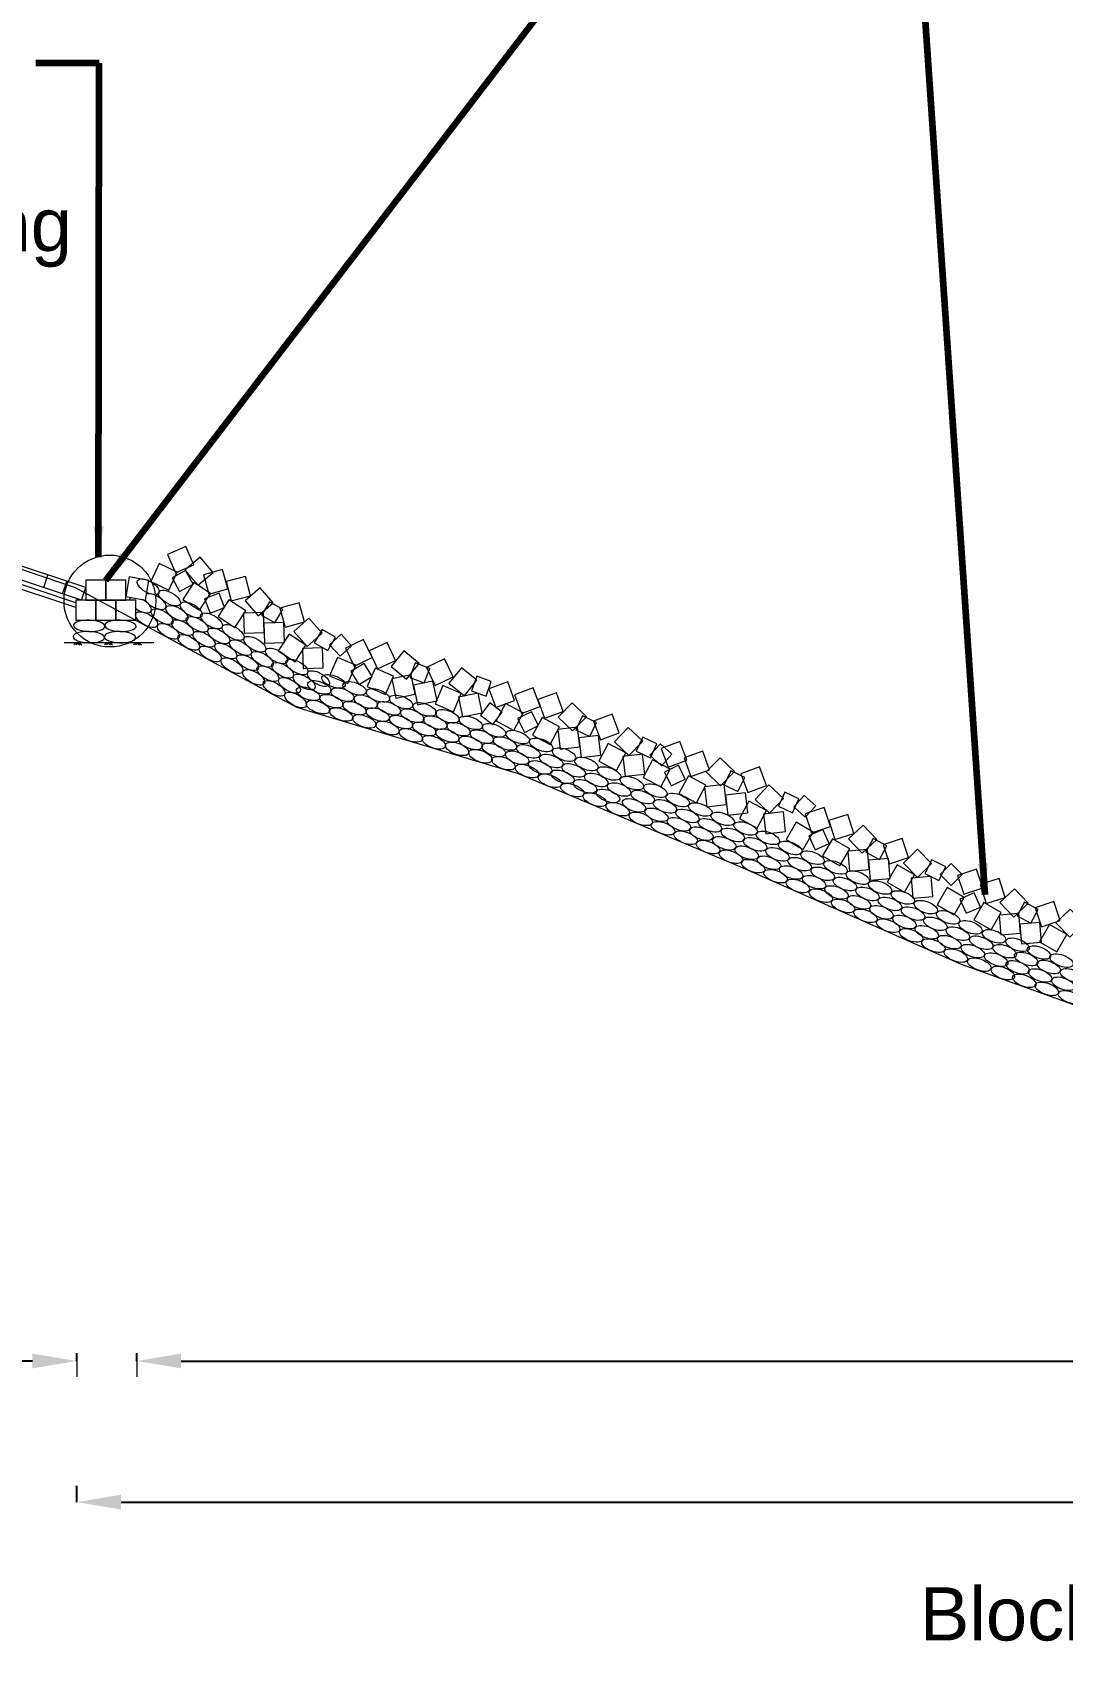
# Model space of a CAD drawing. Header units: inches. Extents: x 15 to 141071, y -30183 to 14738.
# Drawn here: x 69865.56 to 69888.81, y -9171.89 to -9135.25 of the extents above; entities that cross this region are included whole.
import ezdxf

# ---------------------------------------------------------------- set-up
doc = ezdxf.new("R2010")
doc.units = ezdxf.units.IN
doc.header["$MEASUREMENT"] = 0
doc.header["$PDMODE"] = 3
doc.layers.add('LINE', color=7, linetype='Continuous')
doc.styles.add('dim', font='isocp.shx')
doc.styles.get("Standard").update_dxf_attribs({"font": 'arial.ttf'})
doc.dimstyles.get("Standard").update_dxf_attribs({"dimtxt": 0.18, "dimasz": 0.18, "dimexe": 0.18, "dimexo": 0.0625, "dimgap": 0.09, "dimtad": 0, "dimtih": 1, "dimtoh": 1, "dimdec": 4, "dimzin": 0, "dimdsep": 46, "dimtxsty": 'Standard', "dimcen": 0.09, "dimadec": 0, "dimazin": 0, "dimtfac": 1, "dimtdec": 4, "dimtofl": 0, "dimtmove": 0, "dimatfit": 3, "dimfxl": 1, "dimtolj": 1, "dimtzin": 0, "dimarcsym": 0})
doc.dimstyles.new('STANDARD$0', dxfattribs={"dimscale": 0, "dimtxt": 8, "dimasz": 8, "dimexe": 4, "dimexo": 0, "dimgap": 2, "dimtad": 1, "dimdec": 0, "dimzin": 0, "dimdsep": 46, "dimtxsty": 'dim', "dimblk": 'DOTSMALL', "dimcen": 1, "dimclrd": 6, "dimclre": 6, "dimclrt": 256, "dimadec": 0, "dimazin": 0, "dimtfac": 1, "dimtdec": 0, "dimtix": 1, "dimtofl": 0, "dimtmove": 1, "dimatfit": 3, "dimldrblk": 'DOTSMALL', "dimfxl": 6, "dimtolj": 1, "dimtzin": 0, "dimarcsym": 0})

# ---------------------------------------------------------------- blocks, each defined once
blk = doc.blocks.new('*D79')
at = {"layer": 'Defpoints', "color": 0, "linetype": 'ByBlock', "ltscale": 0.5, "transparency": 16777216}
for p in [(69930.912, -9165.008), (69867.918, -9165.224), (69930.912, -9165.224)]:
    blk.add_point(p, dxfattribs=at)
at = {"layer": 'LINE', "color": 0, "lineweight": -2, "ltscale": 0.5, "transparency": 16777216}
for p, q in [((69867.918, -9165.224), (69867.918, -9165.044)), ((69930.912, -9165.074), (69930.912, -9165.404)), ((69868.918, -9165.224), (69896.128, -9165.224)), ((69929.912, -9165.224), (69902.195, -9165.224))]:
    blk.add_line(p, q, dxfattribs=at)
at = {"layer": 'LINE', "color": 0, "linetype": 'ByBlock', "ltscale": 0.5, "transparency": 16777216}
for points in [[(69868.918, -9165.057), (69868.918, -9165.39), (69867.918, -9165.224)], [(69929.912, -9165.057), (69929.912, -9165.39), (69930.912, -9165.224)]]:
    blk.add_solid(points, dxfattribs=at)
at = {"layer": 'LINE', "color": 0, "linetype": 'ByBlock', "lineweight": 20, "ltscale": 0.5, "transparency": 16777216, "insert": (69899.162, -9165.224), "char_height": 0.85, "attachment_point": 5}
blk.add_mtext('\\A1;{\\H1.412x;63.00 m}', dxfattribs=at)
blk = doc.blocks.new('*D80')
at = {"layer": 'Defpoints', "color": 0, "linetype": 'ByBlock', "ltscale": 0.5, "transparency": 16777216}
for p in [(69866.562, -9165.224), (69867.918, -9165.224), (69867.918, -9165.224)]:
    blk.add_point(p, dxfattribs=at)
at = {"layer": 'LINE', "color": 0, "lineweight": -2, "ltscale": 0.5, "transparency": 16777216}
for p, q in [((69866.562, -9165.224), (69866.562, -9165.044)), ((69867.918, -9165.224), (69867.918, -9165.044)), ((69865.562, -9165.224), (69863.649, -9165.224)), ((69868.918, -9165.224), (69869.918, -9165.224))]:
    blk.add_line(p, q, dxfattribs=at)
at = {"layer": 'LINE', "color": 0, "linetype": 'ByBlock', "ltscale": 0.5, "transparency": 16777216}
for points in [[(69865.562, -9165.057), (69865.562, -9165.39), (69866.562, -9165.224)], [(69868.918, -9165.057), (69868.918, -9165.39), (69867.918, -9165.224)]]:
    blk.add_solid(points, dxfattribs=at)
at = {"layer": 'LINE', "color": 0, "linetype": 'ByBlock', "lineweight": 20, "ltscale": 0.5, "transparency": 16777216, "insert": (69861.141, -9165.224), "char_height": 0.85, "attachment_point": 5}
blk.add_mtext('\\A1;{\\H1.412x;1.50 m}', dxfattribs=at)
blk = doc.blocks.new('*D81')
at = {"layer": 'Defpoints', "color": 0, "linetype": 'ByBlock', "ltscale": 0.5, "transparency": 16777216}
for p in [(69866.562, -9168.424), (69930.912, -9168.408), (69930.912, -9168.424)]:
    blk.add_point(p, dxfattribs=at)
at = {"layer": 'LINE', "color": 0, "lineweight": -2, "ltscale": 0.5, "transparency": 16777216}
for p, q in [((69866.562, -9168.408), (69866.562, -9168.044)), ((69930.912, -9168.408), (69930.912, -9168.044)), ((69867.562, -9168.408), (69896.347, -9168.408)), ((69929.912, -9168.408), (69902.413, -9168.408))]:
    blk.add_line(p, q, dxfattribs=at)
at = {"layer": 'LINE', "color": 0, "linetype": 'ByBlock', "ltscale": 0.5, "transparency": 16777216}
for points in [[(69867.562, -9168.241), (69867.562, -9168.574), (69866.562, -9168.408)], [(69929.912, -9168.241), (69929.912, -9168.574), (69930.912, -9168.408)]]:
    blk.add_solid(points, dxfattribs=at)
at = {"layer": 'LINE', "color": 0, "linetype": 'ByBlock', "lineweight": 20, "ltscale": 0.5, "transparency": 16777216, "insert": (69899.38, -9168.408), "char_height": 0.85, "attachment_point": 5}
blk.add_mtext('\\A1;{\\H1.41176x;64.50 m}', dxfattribs=at)

msp = doc.modelspace()

# ---------------------------------------------------------------- linework, layer by layer
at = {"color": 0, "linetype": 'Continuous', "lineweight": 20, "ltscale": 0.5}
for p, q in [((69866.666658, -9148.058809), (69843.126096, -9140.211955)), ((69866.764211, -9147.775645), (69843.172705, -9139.911809)), ((69866.539211, -9148.116458), (69843.119923, -9140.310028)), ((69865.815691, -9147.775153), (69865.910396, -9147.49104)), ((69866.242599, -9147.917456), (69866.337303, -9147.633342)), ((69866.669506, -9148.059758), (69866.764211, -9147.775645)), ((69866.562261, -9165.223575), (69866.562261, -9165.578386)), ((69867.91787, -9165.223575), (69867.91787, -9165.578386))]:
    msp.add_line(p, q, dxfattribs=at)
at = {"linetype": 'ByBlock', "lineweight": 20, "ltscale": 0.5}
msp.add_line((69866.279595, -9149.014356), (69868.303498, -9149.014356), dxfattribs=at)
at = {"color": 6, "lineweight": 20}
msp.add_lwpolyline([(69861.524449, -9146.068809), (69866.524449, -9147.768809), (69871.524449, -9150.468809), (69876.524449, -9151.968809), (69881.524449, -9154.068809), (69886.524449, -9156.268809), (69891.524449, -9158.068809), (69896.524449, -9158.868809), (69901.524449, -9159.168809), (69906.524449, -9159.268809), (69911.524449, -9158.468809), (69916.524449, -9160.058809), (69921.524449, -9160.458809), (69926.524449, -9161.058809), (69931.524449, -9161.258809), (69936.524449, -9161.868809)], dxfattribs=at)
at = {"linetype": 'ByBlock', "lineweight": 20, "ltscale": 0.5}
for points in [[(69866.496329, -9149.056778), (69866.554369, -9149.014356), (69866.629608, -9149.065372)], [(69866.541007, -9149.056778), (69866.599048, -9149.014356), (69866.674286, -9149.065372)], [(69867.188827, -9149.056778), (69867.246868, -9149.014356), (69867.322106, -9149.065372)], [(69867.233506, -9149.056778), (69867.291546, -9149.014356), (69867.366785, -9149.065372)], [(69867.845299, -9149.056778), (69867.90334, -9149.014356), (69867.978578, -9149.065372)], [(69867.889978, -9149.056778), (69867.948018, -9149.014356), (69868.023257, -9149.065372)]]:
    msp.add_lwpolyline(points, dxfattribs=at)
at = {"color": 7, "lineweight": 20, "ltscale": 0.18}
msp.add_circle((69867.311052, -9148.077072), 1.036628, dxfattribs=at)
at = {"layer": 'LINE', "color": 0, "linetype": 'ByBlock', "lineweight": 20, "ltscale": 0.5}
msp.add_line((69866.539211, -9148.224161), (69843.098945, -9140.410739), dxfattribs=at)
for points in [[(69868.791223, -9147.441046), (69869.203956, -9147.261738), (69869.024648, -9146.849005), (69868.611915, -9147.028313), (69868.791223, -9147.441046)], [(69869.003134, -9147.380729), (69869.295656, -9147.722681), (69869.637607, -9147.430159), (69869.345085, -9147.088207), (69869.003134, -9147.380729)], [(69867.667234, -9147.975998), (69868.11009, -9148.055866), (69868.189958, -9147.613011), (69867.747103, -9147.533142), (69867.667234, -9147.975998)], [(69868.230392, -9147.640182), (69868.637958, -9147.830943), (69868.828719, -9147.423376), (69868.421152, -9147.232616), (69868.230392, -9147.640182)], [(69868.712895, -9147.557695), (69868.882435, -9147.863891), (69869.188632, -9147.694352), (69869.019092, -9147.388155), (69868.712895, -9147.557695)], [(69869.541206, -9147.920711), (69869.974877, -9147.80059), (69869.854755, -9147.366918), (69869.421084, -9147.48704), (69869.541206, -9147.920711)], [(69870.049487, -9148.074417), (69870.484937, -9147.96091), (69870.37143, -9147.525461), (69869.93598, -9147.638968), (69870.049487, -9148.074417)], [(69866.769739, -9148.058809), (69867.219739, -9148.058809), (69867.219739, -9147.608809), (69866.769739, -9147.608809), (69866.769739, -9148.058809)], [(69867.219876, -9148.058809), (69867.669876, -9148.058809), (69867.669876, -9147.608809), (69867.219876, -9147.608809), (69867.219876, -9148.058809)], [(69868.958118, -9148.039857), (69869.335169, -9148.285484), (69869.580796, -9147.908432), (69869.203744, -9147.662806), (69868.958118, -9148.039857)], [(69869.447406, -9148.025324), (69869.572681, -9148.352136), (69869.899493, -9148.22686), (69869.774218, -9147.900049), (69869.447406, -9148.025324)], [(69870.361255, -9148.072276), (69870.653777, -9148.414227), (69870.995728, -9148.121705), (69870.703206, -9147.779754), (69870.361255, -9148.072276)], [(69866.544739, -9148.508809), (69866.994739, -9148.508809), (69866.994739, -9148.058809), (69866.544739, -9148.058809), (69866.544739, -9148.508809)], [(69866.99482, -9148.508809), (69867.44482, -9148.508809), (69867.44482, -9148.058809), (69866.99482, -9148.058809), (69866.99482, -9148.508809)], [(69867.44482, -9148.508809), (69867.89482, -9148.508809), (69867.89482, -9148.058809), (69867.44482, -9148.058809), (69867.44482, -9148.508809)], [(69869.752064, -9148.427682), (69870.129115, -9148.673308), (69870.374742, -9148.296257), (69869.99769, -9148.05063), (69869.752064, -9148.427682)], [(69870.73415, -9148.393374), (69871.034998, -9148.572231), (69871.213856, -9148.271383), (69870.913007, -9148.092525), (69870.73415, -9148.393374)], [(69871.265507, -9148.66863), (69871.699178, -9148.548509), (69871.579056, -9148.114838), (69871.145385, -9148.234959), (69871.265507, -9148.66863)], [(69870.340276, -9148.80071), (69870.79008, -9148.787423), (69870.776793, -9148.337619), (69870.326989, -9148.350906), (69870.340276, -9148.80071)], [(69870.798419, -9149.028531), (69871.248223, -9149.015244), (69871.234936, -9148.56544), (69870.785132, -9148.578727), (69870.798419, -9149.028531)], [(69871.462262, -9148.765295), (69871.759955, -9149.102754), (69872.097415, -9148.805061), (69871.799722, -9148.467602), (69871.462262, -9148.765295)], [(69871.111551, -9149.20239), (69871.488602, -9149.448017), (69871.734229, -9149.070965), (69871.357177, -9148.825339), (69871.111551, -9149.20239)], [(69871.92333, -9149.022454), (69872.226866, -9149.196712), (69872.401124, -9148.893175), (69872.097588, -9148.718917), (69871.92333, -9149.022454)], [(69872.268999, -9149.065049), (69872.505741, -9149.322834), (69872.763526, -9149.086092), (69872.526784, -9148.828307), (69872.268999, -9149.065049)], [(69872.821865, -9149.544463), (69873.228089, -9149.35086), (69873.034487, -9148.944636), (69872.628263, -9149.138239), (69872.821865, -9149.544463)], [(69873.349116, -9149.607571), (69873.75824, -9149.420174), (69873.570842, -9149.01105), (69873.161718, -9149.198448), (69873.349116, -9149.607571)], [(69871.672036, -9149.596159), (69872.121839, -9149.582873), (69872.108553, -9149.133069), (69871.658749, -9149.146355), (69871.672036, -9149.596159)], [(69872.268326, -9149.763051), (69872.682301, -9149.939471), (69872.858722, -9149.525495), (69872.444746, -9149.349075), (69872.268326, -9149.763051)], [(69873.655775, -9149.551325), (69874.003232, -9149.837285), (69874.289193, -9149.489828), (69873.941736, -9149.203867), (69873.655775, -9149.551325)], [(69874.649845, -9149.981597), (69875.056069, -9149.787995), (69874.862466, -9149.381771), (69874.456242, -9149.575373), (69874.649845, -9149.981597)], [(69872.747657, -9149.663774), (69872.927779, -9149.963867), (69873.227872, -9149.783745), (69873.04775, -9149.483652), (69872.747657, -9149.663774)], [(69873.117555, -9150.007116), (69873.53153, -9150.183536), (69873.707951, -9149.769561), (69873.293975, -9149.59314), (69873.117555, -9150.007116)], [(69873.761606, -9150.272335), (69874.202269, -9150.181142), (69874.111077, -9149.740479), (69873.670414, -9149.831672), (69873.761606, -9150.272335)], [(69874.078763, -9149.802792), (69874.406099, -9149.92669), (69874.529998, -9149.599354), (69874.202661, -9149.475455), (69874.078763, -9149.802792)], [(69874.96173, -9149.93389), (69875.313499, -9150.214529), (69875.594138, -9149.86276), (69875.242369, -9149.582121), (69874.96173, -9149.93389)], [(69874.25235, -9150.417139), (69874.693013, -9150.325947), (69874.60182, -9149.885283), (69874.161157, -9149.976476), (69874.25235, -9150.417139)], [(69874.648575, -9150.39868), (69875.062551, -9150.575101), (69875.238971, -9150.161125), (69874.824996, -9149.984705), (69874.648575, -9150.39868)], [(69875.470252, -9150.10505), (69875.799436, -9150.223952), (69875.918338, -9149.894768), (69875.589154, -9149.775866), (69875.470252, -9150.10505)], [(69876.023689, -9150.480373), (69876.445241, -9150.322911), (69876.287779, -9149.901359), (69875.866228, -9150.058821), (69876.023689, -9150.480373)], [(69876.59761, -9150.614576), (69877.019162, -9150.457114), (69876.8617, -9150.035563), (69876.440149, -9150.193024), (69876.59761, -9150.614576)], [(69875.268922, -9150.68914), (69875.709585, -9150.597948), (69875.618393, -9150.157284), (69875.17773, -9150.248477), (69875.268922, -9150.68914)], [(69875.671975, -9150.651903), (69875.949885, -9150.864662), (69876.162644, -9150.586752), (69875.884734, -9150.373993), (69875.671975, -9150.651903)], [(69876.027125, -9150.784088), (69876.42415, -9150.995917), (69876.635979, -9150.598893), (69876.238955, -9150.387063), (69876.027125, -9150.784088)], [(69877.117354, -9150.723397), (69877.541253, -9150.57237), (69877.390227, -9150.148471), (69876.966327, -9150.299498), (69877.117354, -9150.723397)], [(69877.427748, -9150.694092), (69877.74896, -9151.009247), (69878.064116, -9150.688035), (69877.742904, -9150.37288), (69877.427748, -9150.694092)], [(69876.513285, -9150.726966), (69876.666567, -9151.041615), (69876.981217, -9150.888333), (69876.827935, -9150.573683), (69876.513285, -9150.726966)], [(69876.851851, -9151.10124), (69877.248876, -9151.313069), (69877.460705, -9150.916045), (69877.063681, -9150.704215), (69876.851851, -9151.10124)], [(69877.82721, -9150.981468), (69878.142502, -9151.133424), (69878.294459, -9150.818132), (69877.979166, -9150.666175), (69877.82721, -9150.981468)], [(69878.380535, -9151.209366), (69878.802087, -9151.051905), (69878.644626, -9150.630353), (69878.223074, -9150.787814), (69878.380535, -9151.209366)], [(69877.470336, -9151.421582), (69877.917271, -9151.369143), (69877.864832, -9150.922209), (69877.417898, -9150.974648), (69877.470336, -9151.421582)], [(69877.946592, -9151.608606), (69878.393526, -9151.556167), (69878.341087, -9151.109233), (69877.894153, -9151.161672), (69877.946592, -9151.608606)], [(69878.700029, -9151.253337), (69879.026001, -9151.563567), (69879.336231, -9151.237595), (69879.010259, -9150.927366), (69878.700029, -9151.253337)], [(69879.191699, -9151.468166), (69879.509267, -9151.615306), (69879.656407, -9151.297738), (69879.338838, -9151.150598), (69879.191699, -9151.468166)], [(69878.347557, -9151.689065), (69878.744582, -9151.900895), (69878.956411, -9151.50387), (69878.559387, -9151.292041), (69878.347557, -9151.689065)], [(69878.940229, -9152.032486), (69879.387163, -9151.980047), (69879.334724, -9151.533113), (69878.88779, -9151.585552), (69878.940229, -9152.032486)], [(69879.498419, -9151.557176), (69879.756728, -9151.793347), (69879.992898, -9151.535038), (69879.734589, -9151.298867), (69879.498419, -9151.557176)], [(69879.911663, -9151.822925), (69880.333215, -9151.665463), (69880.175754, -9151.243912), (69879.754202, -9151.401373), (69879.911663, -9151.822925)], [(69880.41961, -9152.039313), (69880.84351, -9151.888286), (69880.692483, -9151.464386), (69880.268583, -9151.615413), (69880.41961, -9152.039313)], [(69879.345817, -9152.056751), (69879.742842, -9152.26858), (69879.954671, -9151.871556), (69879.557647, -9151.659727), (69879.345817, -9152.056751)], [(69879.827338, -9151.935314), (69879.980621, -9152.249964), (69880.29527, -9152.096682), (69880.141988, -9151.782032), (69879.827338, -9151.935314)], [(69880.77135, -9151.933304), (69881.092562, -9152.248459), (69881.407717, -9151.927247), (69881.086505, -9151.612092), (69880.77135, -9151.933304)], [(69881.170812, -9152.22068), (69881.486104, -9152.372636), (69881.63806, -9152.057344), (69881.322768, -9151.905388), (69881.170812, -9152.22068)], [(69881.704911, -9152.398612), (69882.126462, -9152.241151), (69881.969001, -9151.819599), (69881.547449, -9151.97706), (69881.704911, -9152.398612)], [(69880.154108, -9152.417155), (69880.551132, -9152.628985), (69880.762961, -9152.23196), (69880.365937, -9152.020131), (69880.154108, -9152.417155)], [(69880.782915, -9152.718395), (69881.229849, -9152.665956), (69881.17741, -9152.219022), (69880.730476, -9152.271461), (69880.782915, -9152.718395)], [(69881.875035, -9152.551612), (69882.201007, -9152.861842), (69882.511237, -9152.535871), (69882.185265, -9152.225641), (69881.875035, -9152.551612)], [(69881.259171, -9152.905419), (69881.706105, -9152.85298), (69881.653666, -9152.406046), (69881.206732, -9152.458485), (69881.259171, -9152.905419)], [(69881.522563, -9152.98734), (69881.919588, -9153.19917), (69882.131417, -9152.802146), (69881.734393, -9152.590316), (69881.522563, -9152.98734)], [(69882.397728, -9152.708841), (69882.715296, -9152.85598), (69882.862436, -9152.538412), (69882.544868, -9152.391272), (69882.397728, -9152.708841)], [(69882.745793, -9152.721147), (69883.004102, -9152.957317), (69883.240273, -9152.699009), (69882.981964, -9152.462838), (69882.745793, -9152.721147)], [(69882.115234, -9153.330761), (69882.562169, -9153.278322), (69882.50973, -9152.831388), (69882.062796, -9152.883827), (69882.115234, -9153.330761)], [(69883.147598, -9153.306183), (69883.574388, -9153.16353), (69883.431734, -9152.736739), (69883.004944, -9152.879393), (69883.147598, -9153.306183)], [(69883.671063, -9153.461325), (69884.099975, -9153.325184), (69883.963834, -9152.896272), (69883.534922, -9153.032413), (69883.671063, -9153.461325)], [(69882.571545, -9153.455682), (69882.960934, -9153.681238), (69883.186491, -9153.291849), (69882.797101, -9153.066292), (69882.571545, -9153.455682)], [(69883.084918, -9153.371559), (69883.227126, -9153.691367), (69883.546933, -9153.549159), (69883.404726, -9153.229351), (69883.084918, -9153.371559)], [(69883.982291, -9153.44287), (69884.292309, -9153.769043), (69884.618482, -9153.459026), (69884.308464, -9153.132852), (69883.982291, -9153.44287)], [(69883.392536, -9153.829671), (69883.781925, -9154.055228), (69884.007482, -9153.665838), (69883.618092, -9153.440282), (69883.392536, -9153.829671)], [(69883.999464, -9154.171403), (69884.447956, -9154.134594), (69884.411147, -9153.686102), (69883.962655, -9153.722911), (69883.999464, -9154.171403)], [(69884.37148, -9153.744012), (69884.681277, -9153.906879), (69884.844144, -9153.597082), (69884.534347, -9153.434215), (69884.37148, -9153.744012)], [(69884.904624, -9154.0033), (69885.331414, -9153.860647), (69885.188761, -9153.433856), (69884.76197, -9153.57651), (69884.904624, -9154.0033)], [(69885.219998, -9153.993958), (69885.534944, -9154.315375), (69885.856361, -9154.000429), (69885.541415, -9153.679012), (69885.219998, -9153.993958)], [(69884.468903, -9154.374935), (69884.917395, -9154.338125), (69884.880585, -9153.889633), (69884.432093, -9153.926443), (69884.468903, -9154.374935)], [(69884.852534, -9154.417119), (69885.241924, -9154.642676), (69885.46748, -9154.253286), (69885.07809, -9154.02773), (69884.852534, -9154.417119)], [(69885.70387, -9154.225815), (69886.01611, -9154.383948), (69886.174243, -9154.071708), (69885.862003, -9153.913575), (69885.70387, -9154.225815)], [(69886.051294, -9154.250261), (69886.301203, -9154.495302), (69886.546245, -9154.245393), (69886.296336, -9154.000352), (69886.051294, -9154.250261)], [(69886.584611, -9154.694339), (69887.011401, -9154.551685), (69886.868748, -9154.124895), (69886.441958, -9154.267548), (69886.584611, -9154.694339)], [(69885.432859, -9154.781015), (69885.881351, -9154.744206), (69885.844542, -9154.295714), (69885.39605, -9154.332523), (69885.432859, -9154.781015)], [(69887.088344, -9154.89982), (69887.517256, -9154.763679), (69887.381115, -9154.334767), (69886.952203, -9154.470908), (69887.088344, -9154.89982)], [(69885.978987, -9154.928306), (69886.368377, -9155.153862), (69886.593933, -9154.764473), (69886.204543, -9154.538916), (69885.978987, -9154.928306)], [(69886.496415, -9154.803717), (69886.638623, -9155.123525), (69886.95843, -9154.981317), (69886.816223, -9154.661509), (69886.496415, -9154.803717)], [(69887.399572, -9154.881365), (69887.709589, -9155.207538), (69888.035763, -9154.897521), (69887.725745, -9154.571347), (69887.399572, -9154.881365)], [(69887.788761, -9155.182507), (69888.098558, -9155.345374), (69888.261425, -9155.035577), (69887.951628, -9154.87271), (69887.788761, -9155.182507)], [(69888.333795, -9155.429577), (69888.760586, -9155.286924), (69888.617932, -9154.860133), (69888.191142, -9155.002787), (69888.333795, -9155.429577)], [(69886.809816, -9155.268166), (69887.199206, -9155.493722), (69887.424762, -9155.104333), (69887.035373, -9154.878776), (69886.809816, -9155.268166)], [(69887.416745, -9155.609898), (69887.865237, -9155.573089), (69887.828428, -9155.124597), (69887.379936, -9155.161406), (69887.416745, -9155.609898)], [(69888.661066, -9155.341647), (69888.976012, -9155.663064), (69889.297429, -9155.348118), (69888.982483, -9155.026701), (69888.661066, -9155.341647)], [(69887.886183, -9155.81343), (69888.334675, -9155.77662), (69888.297866, -9155.328128), (69887.849374, -9155.364938), (69887.886183, -9155.81343)], [(69888.293602, -9155.764809), (69888.682992, -9155.990365), (69888.908548, -9155.600976), (69888.519158, -9155.375419), (69888.293602, -9155.764809)]]:
    msp.add_lwpolyline(points, dxfattribs=at)
at = {"layer": 'LINE', "color": 7, "lineweight": 20, "ltscale": 0.5}
for centre, major_axis in [((69868.1754, -9147.75595), (-0.240457, 0.139649)), ((69868.653466, -9148.010902), (-0.240457, 0.139649)), ((69868.490836, -9148.429102), (-0.240457, 0.139649)), ((69868.822691, -9148.354214), (-0.240457, 0.139649)), ((69869.145531, -9148.276841), (-0.240457, 0.139649)), ((69868.139013, -9148.496218), (-0.240457, 0.139649)), ((69868.629859, -9148.760535), (-0.240457, 0.139649)), ((69868.949619, -9148.676845), (-0.240457, 0.139649)), ((69869.281474, -9148.601957), (-0.240457, 0.139649)), ((69869.604314, -9148.524584), (-0.240457, 0.139649)), ((69870.090586, -9148.787171), (-0.240457, 0.139649)), ((69869.088642, -9149.008278), (-0.240457, 0.139649)), ((69869.435891, -9148.939432), (-0.240457, 0.139649)), ((69869.767746, -9148.864544), (-0.240457, 0.139649)), ((69869.926624, -9149.204428), (-0.240457, 0.139649)), ((69870.258479, -9149.12954), (-0.240457, 0.139649)), ((69870.581319, -9149.052167), (-0.240457, 0.139649)), ((69869.574914, -9149.270865), (-0.240457, 0.139649)), ((69870.065647, -9149.535861), (-0.240457, 0.139649)), ((69870.41747, -9149.468745), (-0.240457, 0.139649)), ((69870.749325, -9149.393857), (-0.240457, 0.139649)), ((69871.072165, -9149.316484), (-0.240457, 0.139649)), ((69871.530948, -9149.564227), (-0.240457, 0.139649)), ((69870.556493, -9149.800178), (-0.240457, 0.139649)), ((69870.876253, -9149.716488), (-0.240457, 0.139649)), ((69871.208108, -9149.6416), (-0.240457, 0.139649)), ((69871.69438, -9149.904186), (-0.240457, 0.139649)), ((69872.01722, -9149.826814), (-0.240457, 0.139649)), ((69872.357943, -9149.889059), (-0.261054, 0.095773)), ((69871.015276, -9150.047921), (-0.240457, 0.139649)), ((69871.362525, -9149.979075), (-0.240457, 0.139649)), ((69871.501548, -9150.310508), (-0.240457, 0.139649)), ((69871.785066, -9150.169611), (-0.261054, 0.095773)), ((69872.037438, -9150.025401), (-0.261054, 0.095773)), ((69872.558137, -9150.189678), (-0.261054, 0.095773)), ((69872.834624, -9150.047229), (-0.261054, 0.095773)), ((69873.35969, -9150.207244), (-0.261054, 0.095773)), ((69872.006168, -9150.469557), (-0.261054, 0.095773)), ((69872.309841, -9150.337606), (-0.261054, 0.095773)), ((69872.530943, -9150.637551), (-0.261054, 0.095773)), ((69872.830831, -9150.493903), (-0.261054, 0.095773)), ((69873.083203, -9150.349693), (-0.261054, 0.095773)), ((69873.356221, -9150.640958), (-0.261054, 0.095773)), ((69873.608594, -9150.496748), (-0.261054, 0.095773)), ((69873.88508, -9150.354299), (-0.261054, 0.095773)), ((69874.409855, -9150.522293), (-0.261054, 0.095773)), ((69873.051933, -9150.793848), (-0.261054, 0.095773)), ((69873.577324, -9150.940903), (-0.261054, 0.095773)), ((69873.880996, -9150.808953), (-0.261054, 0.095773)), ((69874.133368, -9150.664742), (-0.261054, 0.095773)), ((69874.401987, -9150.96525), (-0.261054, 0.095773)), ((69874.654359, -9150.82104), (-0.261054, 0.095773)), ((69874.930845, -9150.67859), (-0.261054, 0.095773)), ((69875.180034, -9150.96818), (-0.261054, 0.095773)), ((69875.45652, -9150.825731), (-0.261054, 0.095773)), ((69875.981295, -9150.993725), (-0.261054, 0.095773)), ((69874.102098, -9151.108898), (-0.261054, 0.095773)), ((69874.623089, -9151.265195), (-0.261054, 0.095773)), ((69874.927662, -9151.11239), (-0.261054, 0.095773)), ((69875.452436, -9151.280385), (-0.261054, 0.095773)), ((69875.704809, -9151.136175), (-0.261054, 0.095773)), ((69876.225799, -9151.292472), (-0.261054, 0.095773)), ((69876.513966, -9151.147479), (-0.261054, 0.095773)), ((69877.043057, -9151.324824), (-0.261054, 0.095773)), ((69875.148764, -9151.412336), (-0.261054, 0.095773)), ((69875.673539, -9151.58033), (-0.261054, 0.095773)), ((69875.973427, -9151.436682), (-0.261054, 0.095773)), ((69876.194529, -9151.736627), (-0.261054, 0.095773)), ((69876.502518, -9151.614027), (-0.261054, 0.095773)), ((69876.75489, -9151.469816), (-0.261054, 0.095773)), ((69877.274328, -9151.68798), (-0.261054, 0.095773)), ((69877.562495, -9151.542988), (-0.261054, 0.095773)), ((69876.72362, -9151.913972), (-0.261054, 0.095773)), ((69877.021956, -9151.832191), (-0.261054, 0.095773)), ((69877.524427, -9152.043229), (-0.261054, 0.095773)), ((69877.7768, -9151.899019), (-0.261054, 0.095773)), ((69878.064967, -9151.754026), (-0.261054, 0.095773)), ((69878.287437, -9152.113486), (-0.261054, 0.095773)), ((69878.575605, -9151.968494), (-0.261054, 0.095773)), ((69877.243058, -9152.132136), (-0.261054, 0.095773)), ((69877.74553, -9152.343174), (-0.261054, 0.095773)), ((69878.035065, -9152.257697), (-0.261054, 0.095773)), ((69878.551074, -9152.47442), (-0.261054, 0.095773)), ((69878.803446, -9152.33021), (-0.261054, 0.095773)), ((69879.091614, -9152.185217), (-0.261054, 0.095773)), ((69879.622915, -9152.354528), (-0.261054, 0.095773)), ((69878.256167, -9152.557642), (-0.261054, 0.095773)), ((69878.772176, -9152.774366), (-0.261054, 0.095773)), ((69879.142763, -9152.68922), (-0.261054, 0.095773)), ((69879.334747, -9152.499521), (-0.261054, 0.095773)), ((69879.837219, -9152.710559), (-0.261054, 0.095773)), ((69880.125386, -9152.565566), (-0.261054, 0.095773)), ((69880.636024, -9152.780034), (-0.261054, 0.095773)), ((69879.291614, -9152.99253), (-0.261054, 0.095773)), ((69879.645235, -9152.900258), (-0.261054, 0.095773)), ((69879.794086, -9153.203568), (-0.261054, 0.095773)), ((69880.155873, -9153.114726), (-0.261054, 0.095773)), ((69880.347857, -9152.925027), (-0.261054, 0.095773)), ((69880.851239, -9153.136447), (-0.261054, 0.095773)), ((69881.139406, -9152.991454), (-0.261054, 0.095773)), ((69881.658844, -9153.209618), (-0.261054, 0.095773)), ((69880.304724, -9153.418036), (-0.261054, 0.095773)), ((69880.659255, -9153.326147), (-0.261054, 0.095773)), ((69881.178693, -9153.544311), (-0.261054, 0.095773)), ((69881.370677, -9153.354611), (-0.261054, 0.095773)), ((69881.873149, -9153.565649), (-0.261054, 0.095773)), ((69882.161316, -9153.420657), (-0.261054, 0.095773)), ((69880.808106, -9153.629456), (-0.261054, 0.095773)), ((69881.327544, -9153.84762), (-0.261054, 0.095773)), ((69881.681165, -9153.755349), (-0.261054, 0.095773)), ((69882.378094, -9153.793056), (-0.261054, 0.095773)), ((69882.666261, -9153.648063), (-0.261054, 0.095773)), ((69883.167668, -9153.868682), (-0.261054, 0.095773)), ((69881.830016, -9154.058658), (-0.261054, 0.095773)), ((69882.18611, -9153.982756), (-0.261054, 0.095773)), ((69882.334961, -9154.286065), (-0.261054, 0.095773)), ((69882.687516, -9154.203375), (-0.261054, 0.095773)), ((69882.879501, -9154.013675), (-0.261054, 0.095773)), ((69883.398939, -9154.231839), (-0.261054, 0.095773)), ((69883.687106, -9154.086846), (-0.261054, 0.095773)), ((69882.836368, -9154.506684), (-0.261054, 0.095773)), ((69883.206954, -9154.421539), (-0.261054, 0.095773)), ((69883.709426, -9154.653015), (-0.261054, 0.095773)), ((69883.901411, -9154.463315), (-0.261054, 0.095773)), ((69884.189578, -9154.318323), (-0.261054, 0.095773)), ((69884.696451, -9154.541347), (-0.261054, 0.095773)), ((69883.355806, -9154.724848), (-0.261054, 0.095773)), ((69883.858278, -9154.956324), (-0.261054, 0.095773)), ((69884.216299, -9154.876039), (-0.261054, 0.095773)), ((69884.408283, -9154.686339), (-0.261054, 0.095773)), ((69884.918198, -9154.910702), (-0.261054, 0.095773)), ((69885.206366, -9154.765709), (-0.261054, 0.095773)), ((69885.725804, -9154.983873), (-0.261054, 0.095773)), ((69884.365151, -9155.179348), (-0.261054, 0.095773)), ((69884.726214, -9155.100402), (-0.261054, 0.095773)), ((69884.875065, -9155.403711), (-0.261054, 0.095773)), ((69885.245652, -9155.318565), (-0.261054, 0.095773)), ((69885.437636, -9155.128866), (-0.261054, 0.095773)), ((69885.940108, -9155.360342), (-0.261054, 0.095773)), ((69886.228275, -9155.215349), (-0.261054, 0.095773)), ((69885.394503, -9155.621875), (-0.261054, 0.095773)), ((69885.748124, -9155.550042), (-0.261054, 0.095773)), ((69886.254997, -9155.773066), (-0.261054, 0.095773)), ((69886.446981, -9155.583366), (-0.261054, 0.095773)), ((69886.735148, -9155.438374), (-0.261054, 0.095773)), ((69887.264931, -9155.642265), (-0.261054, 0.095773)), ((69885.896975, -9155.853351), (-0.261054, 0.095773)), ((69886.403848, -9156.076375), (-0.261054, 0.095773)), ((69886.784779, -9155.976958), (-0.261054, 0.095773)), ((69886.976764, -9155.787258), (-0.261054, 0.095773)), ((69887.506134, -9155.977832), (-0.261054, 0.095773)), ((69887.794301, -9155.832839), (-0.261054, 0.095773)), ((69888.279654, -9156.007566), (-0.261054, 0.095773)), ((69886.933631, -9156.280267), (-0.261054, 0.095773)), ((69887.31415, -9156.167531), (-0.261054, 0.095773)), ((69887.463001, -9156.47084), (-0.261054, 0.095773)), ((69887.799503, -9156.342258), (-0.261054, 0.095773)), ((69887.991487, -9156.152559), (-0.261054, 0.095773)), ((69888.499819, -9156.335558), (-0.261054, 0.095773)), ((69888.787986, -9156.190565), (-0.261054, 0.095773)), ((69887.948354, -9156.645568), (-0.261054, 0.095773)), ((69888.307834, -9156.525258), (-0.261054, 0.095773)), ((69888.456686, -9156.828567), (-0.261054, 0.095773)), ((69888.829484, -9156.713051), (-0.261054, 0.095773)), ((69889.021468, -9156.523352), (-0.261054, 0.095773)), ((69888.978335, -9157.016361), (-0.261054, 0.095773))]:
    msp.add_ellipse(centre, major_axis=major_axis, ratio=0.459670532, dxfattribs=at)
for centre, start_param, end_param in [((69868.331845, -9148.089897), 0.706048031, 5.886344807), ((69867.99999, -9148.164785), 5.975122518, 6.547134833), ((69867.99999, -9148.164785), 1.395384159, 4.785042819)]:
    msp.add_ellipse(centre, major_axis=(-0.240457, 0.139649), ratio=0.459670532, start_param=start_param, end_param=end_param, dxfattribs=at)
at = {"layer": 'LINE', "color": 7, "lineweight": 20, "ltscale": 0.5, "extrusion": (0, 0, -1)}
for centre in [(69866.842616, -9148.636536), (69867.547311, -9148.636536), (69866.832895, -9148.891991), (69867.537591, -9148.891991)]:
    msp.add_ellipse(centre, major_axis=(0.35279, -0.013424), ratio=0.36204855, dxfattribs=at)

# ---------------------------------------------------------------- texts
at = {"layer": 'LINE', "color": 0, "linetype": 'ByBlock', "lineweight": 20, "ltscale": 0.5, "char_height": 1.2, "attachment_point": 1}
for s, insert in [('Earth Cutting', (69856.671952, -9138.986315)), ('\\A1;Block: Placing / Dumping @ 47 {\\A0;m³/m\\P} ', (69885.589979, -9170.329376))]:
    msp.add_mtext(s, dxfattribs=dict(at, insert=insert))

# ---------------------------------------------------------------- dimensions: what is measured, and where the dimension line sits
at = {"layer": 'LINE', "color": 0, "linetype": 'ByBlock', "lineweight": 20, "ltscale": 0.5}
for base, p1, p2, text, dimstyle, override, picture, middle in [((69867.91787, -9165.223575), (69866.562261, -9165.223575), (69867.91787, -9165.223575), '{\\H1.412x;1.50 m}', 'Standard', {"dimtxt": 0.85, "dimasz": 1, "dimdec": 2, "dimlfac": 1, "dimpost": 'm', "dimfxl": 0.15, "dimfxlon": 1}, '*D80', (69861.140914, -9165.223575)), ((69930.912342, -9165.223575), (69867.91787, -9165.223575), (69930.912342, -9165.007594), '{\\H1.412x;63.00 m}', 'Standard', {"dimtxt": 0.85, "dimasz": 1, "dimdec": 2, "dimlfac": 1, "dimpost": 'm', "dimfxl": 0.15, "dimfxlon": 1}, '*D79', (69899.161803, -9165.223575)), ((69930.912342, -9168.407637), (69866.562261, -9168.423785), (69930.912342, -9168.423785), '{\\H1.41176x;64.50 m}', 'STANDARD$0', {"dimscale": 1, "dimtxt": 0.85, "dimasz": 1, "dimexe": 0.364, "dimexo": 0.219, "dimgap": 0.09, "dimtad": 0, "dimdec": 2, "dimpost": 'm', "dimtxsty": 'Standard', "dimcen": 0.09, "dimclrd": 0, "dimclre": 0, "dimclrt": 0, "dimtix": 0, "dimtmove": 0, "dimfxl": 0.15, "dimfxlon": 1}, '*D81', (69899.379766, -9168.407637))]:
    dim = msp.add_linear_dim(base=base, p1=p1, p2=p2, text=text, dimstyle=dimstyle, override=override, dxfattribs=at)
    dim.commit()
    dim.dimension.update_dxf_attribs({"geometry": picture, "text_midpoint": middle, "dimtype": 160})

# ---------------------------------------------------------------- leaders
at = {"layer": 'LINE', "color": 7, "lineweight": 20, "ltscale": 0.5}
for points in [[(69867.219876, -9147.608809), (69884.992387, -9124.368936), (69887.866592, -9124.368936)], [(69887.063174, -9154.702723), (69884.992387, -9124.368936)], [(69867.053461, -9147.091275), (69867.07042, -9135.941117), (69865.641389, -9135.941117)]]:
    msp.add_leader(points, dimstyle='Standard', override={"dimtxt": 0.9, "dimasz": 0.7, "dimclrd": 7, "dimclre": 7, "dimclrt": 7, "dimlwd": 65535, "dimlwe": 65535}, dxfattribs=at)

doc.saveas('drawing.dxf')
